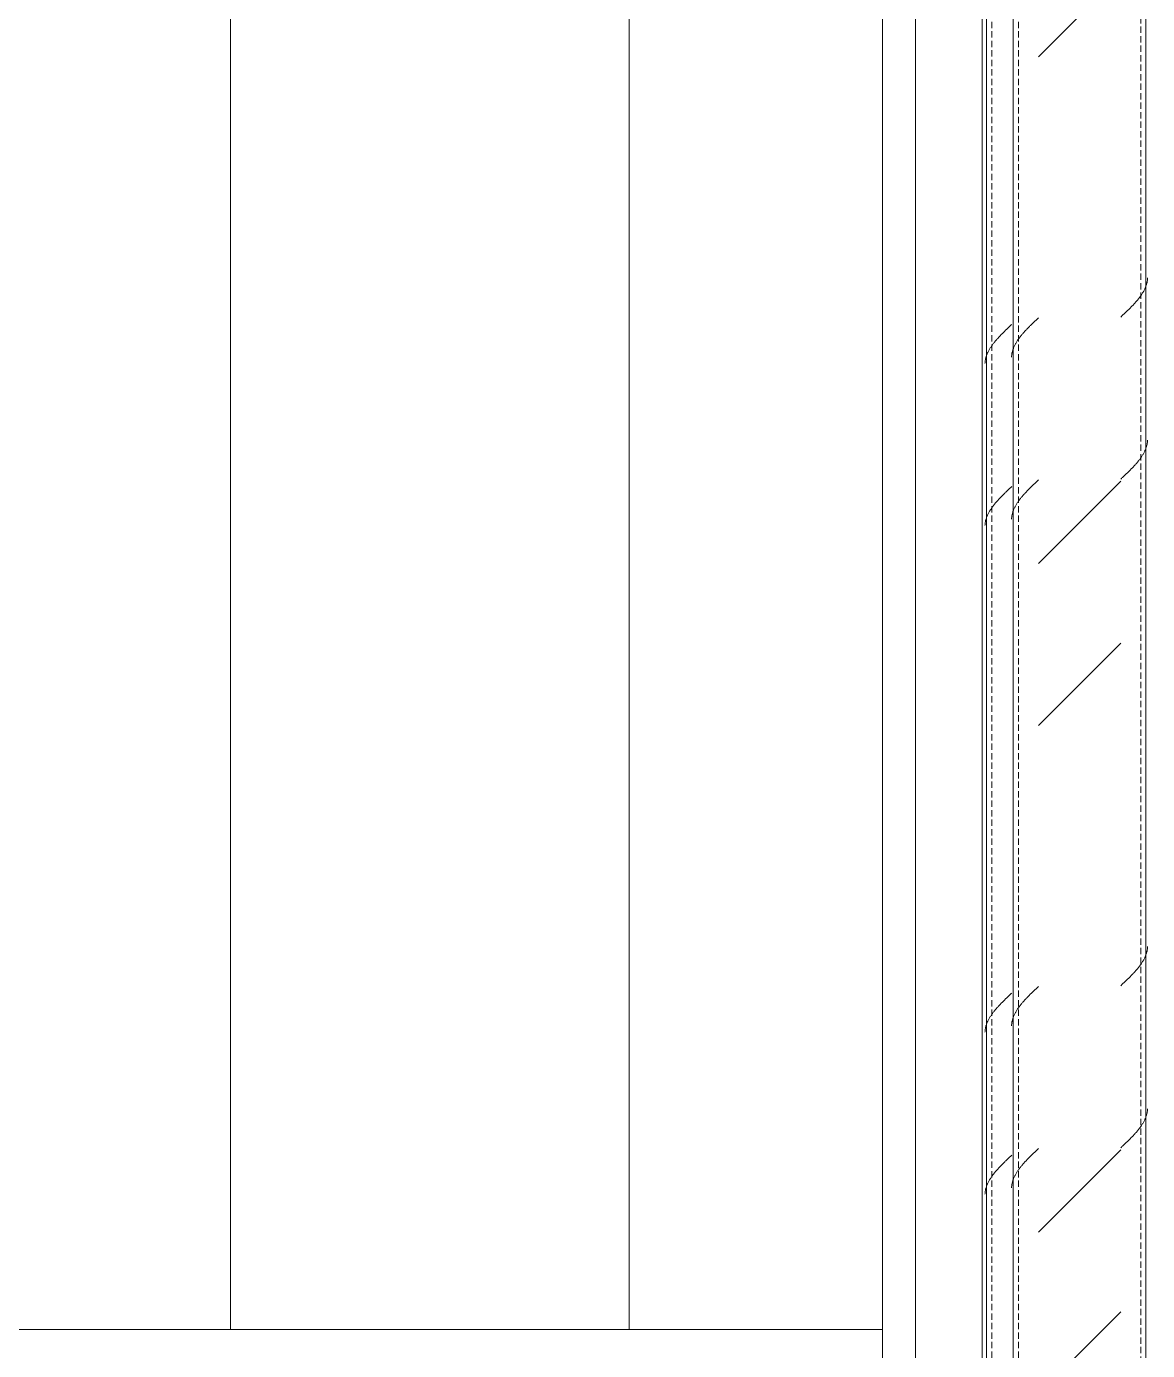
# Model space of a CAD drawing. Header units: centimetres. Extents: x -11896 to 2794, y -437 to 1921.
# Drawn here: x -3596.5 to -3512.1, y 132.4 to 232 of the extents above; entities that cross this region are included whole.
import ezdxf

# ---------------------------------------------------------------- set-up
doc = ezdxf.new("R2010")
doc.units = ezdxf.units.CM
doc.linetypes.add('Hidden', pattern=[0.714375, 0.47625, -0.238125])
for name, color, linetype, lineweight in [('A-DOOR', 7, 'Continuous', 9), ('A-WALL', 7, 'Continuous', 9), ('A-WALL-PATT', 7, 'Continuous', 35), ('S-COLS', 7, 'Continuous', 9)]:
    doc.layers.add(name, color=color, linetype=linetype, lineweight=lineweight)

# ---------------------------------------------------------------- blocks, each defined once
blk = doc.blocks.new('FP_37-Sección 2-2')
at = {"layer": 'S-COLS'}
blk.add_line((-4962.871, 94), (-4962.871, 374.859), dxfattribs=at)
at = {"layer": 'S-COLS', "color": 9, "true_color": 0xc0c0c0}
for p, q in [((-4963.042, 212.093), (-4963.017, 212.14)), ((-4963.017, 212.14), (-4962.993, 212.187)), ((-4962.993, 212.187), (-4962.97, 212.234)), ((-4962.97, 212.234), (-4962.949, 212.28)), ((-4962.949, 212.28), (-4962.928, 212.327)), ((-4962.928, 212.327), (-4962.908, 212.374)), ((-4962.908, 212.374), (-4962.89, 212.421)), ((-4962.89, 212.421), (-4962.873, 212.467)), ((-4962.873, 212.467), (-4962.856, 212.514)), ((-4962.856, 212.514), (-4962.842, 212.561)), ((-4962.842, 212.561), (-4962.828, 212.608)), ((-4962.828, 212.608), (-4962.815, 212.654)), ((-4962.815, 212.654), (-4962.804, 212.701)), ((-4962.804, 212.701), (-4962.793, 212.748)), ((-4962.793, 212.748), (-4962.784, 212.795)), ((-4962.784, 212.795), (-4962.776, 212.841)), ((-4962.776, 212.841), (-4962.77, 212.888)), ((-4962.77, 212.888), (-4962.764, 212.935)), ((-4962.764, 212.935), (-4962.76, 212.982)), ((-4962.76, 212.982), (-4962.757, 213.028)), ((-4962.757, 213.028), (-4962.755, 213.075)), ((-4963.823, 211.065), (-4963.78, 211.111)), ((-4963.78, 211.111), (-4963.737, 211.158)), ((-4963.737, 211.158), (-4963.694, 211.205)), ((-4963.694, 211.205), (-4963.653, 211.252)), ((-4963.653, 211.252), (-4963.612, 211.298)), ((-4963.612, 211.298), (-4963.572, 211.345)), ((-4963.572, 211.345), (-4963.532, 211.392)), ((-4963.532, 211.392), (-4963.494, 211.439)), ((-4963.494, 211.439), (-4963.456, 211.485)), ((-4963.456, 211.485), (-4963.418, 211.532)), ((-4963.418, 211.532), (-4963.382, 211.579)), ((-4963.382, 211.579), (-4963.347, 211.626)), ((-4963.347, 211.626), (-4963.312, 211.673)), ((-4963.312, 211.673), (-4963.278, 211.719)), ((-4963.278, 211.719), (-4963.245, 211.766)), ((-4963.245, 211.766), (-4963.213, 211.813)), ((-4963.213, 211.813), (-4963.182, 211.86)), ((-4963.182, 211.86), (-4963.152, 211.906)), ((-4963.152, 211.906), (-4963.123, 211.953)), ((-4963.123, 211.953), (-4963.095, 212)), ((-4963.095, 212), (-4963.068, 212.047)), ((-4963.068, 212.047), (-4963.042, 212.093)), ((-4964.776, 210.13), (-4964.726, 210.176)), ((-4964.726, 210.176), (-4964.677, 210.223)), ((-4964.677, 210.223), (-4964.627, 210.27)), ((-4964.627, 210.27), (-4964.578, 210.317)), ((-4964.578, 210.317), (-4964.528, 210.363)), ((-4964.528, 210.363), (-4964.479, 210.41)), ((-4964.479, 210.41), (-4964.43, 210.457)), ((-4964.43, 210.457), (-4964.382, 210.504)), ((-4964.382, 210.504), (-4964.333, 210.55)), ((-4964.333, 210.55), (-4964.285, 210.597)), ((-4964.285, 210.597), (-4964.237, 210.644)), ((-4964.237, 210.644), (-4964.189, 210.691)), ((-4964.189, 210.691), (-4964.142, 210.737)), ((-4964.142, 210.737), (-4964.095, 210.784)), ((-4964.095, 210.784), (-4964.048, 210.831)), ((-4964.048, 210.831), (-4964.002, 210.878)), ((-4964.002, 210.878), (-4963.957, 210.924)), ((-4963.957, 210.924), (-4963.912, 210.971)), ((-4963.912, 210.971), (-4963.867, 211.018)), ((-4963.867, 211.018), (-4963.823, 211.065)), ((-4962.928, 200.138), (-4962.908, 200.184)), ((-4962.908, 200.184), (-4962.89, 200.231)), ((-4962.89, 200.231), (-4962.873, 200.278)), ((-4962.873, 200.278), (-4962.856, 200.325)), ((-4962.856, 200.325), (-4962.842, 200.371)), ((-4962.842, 200.371), (-4962.828, 200.418)), ((-4962.828, 200.418), (-4962.815, 200.465)), ((-4962.815, 200.465), (-4962.804, 200.512)), ((-4962.804, 200.512), (-4962.793, 200.558)), ((-4962.793, 200.558), (-4962.784, 200.605)), ((-4962.784, 200.605), (-4962.776, 200.652)), ((-4962.776, 200.652), (-4962.77, 200.699)), ((-4962.77, 200.699), (-4962.764, 200.745)), ((-4962.764, 200.745), (-4962.76, 200.792)), ((-4962.76, 200.792), (-4962.757, 200.839)), ((-4962.757, 200.839), (-4962.755, 200.886)), ((-4963.572, 199.156), (-4963.532, 199.203)), ((-4963.532, 199.203), (-4963.494, 199.249)), ((-4963.494, 199.249), (-4963.456, 199.296)), ((-4963.456, 199.296), (-4963.418, 199.343)), ((-4963.418, 199.343), (-4963.382, 199.39)), ((-4963.382, 199.39), (-4963.347, 199.436)), ((-4963.347, 199.436), (-4963.312, 199.483)), ((-4963.312, 199.483), (-4963.278, 199.53)), ((-4963.278, 199.53), (-4963.245, 199.577)), ((-4963.245, 199.577), (-4963.213, 199.623)), ((-4963.213, 199.623), (-4963.182, 199.67)), ((-4963.182, 199.67), (-4963.152, 199.717)), ((-4963.152, 199.717), (-4963.123, 199.764)), ((-4963.123, 199.764), (-4963.095, 199.81)), ((-4963.095, 199.81), (-4963.068, 199.857)), ((-4963.068, 199.857), (-4963.042, 199.904)), ((-4963.042, 199.904), (-4963.017, 199.951)), ((-4963.017, 199.951), (-4962.993, 199.997)), ((-4962.993, 199.997), (-4962.97, 200.044)), ((-4962.97, 200.044), (-4962.949, 200.091)), ((-4962.949, 200.091), (-4962.928, 200.138)), ((-4964.578, 198.127), (-4964.528, 198.174)), ((-4964.528, 198.174), (-4964.479, 198.221)), ((-4964.479, 198.221), (-4964.43, 198.267)), ((-4964.43, 198.267), (-4964.382, 198.314)), ((-4964.382, 198.314), (-4964.333, 198.361)), ((-4964.333, 198.361), (-4964.285, 198.408)), ((-4964.285, 198.408), (-4964.237, 198.454)), ((-4964.237, 198.454), (-4964.189, 198.501)), ((-4964.189, 198.501), (-4964.142, 198.548)), ((-4964.142, 198.548), (-4964.095, 198.595)), ((-4964.095, 198.595), (-4964.048, 198.641)), ((-4964.048, 198.641), (-4964.002, 198.688)), ((-4964.002, 198.688), (-4963.957, 198.735)), ((-4963.957, 198.735), (-4963.912, 198.782)), ((-4963.912, 198.782), (-4963.867, 198.829)), ((-4963.867, 198.829), (-4963.823, 198.875)), ((-4963.823, 198.875), (-4963.78, 198.922)), ((-4963.78, 198.922), (-4963.737, 198.969)), ((-4963.737, 198.969), (-4963.694, 199.016)), ((-4963.694, 199.016), (-4963.653, 199.062)), ((-4963.653, 199.062), (-4963.612, 199.109)), ((-4963.612, 199.109), (-4963.572, 199.156)), ((-4964.776, 197.94), (-4964.726, 197.987)), ((-4964.726, 197.987), (-4964.677, 198.034)), ((-4964.677, 198.034), (-4964.627, 198.08)), ((-4964.627, 198.08), (-4964.578, 198.127)), ((-4962.842, 162.271), (-4962.828, 162.318)), ((-4962.828, 162.318), (-4962.815, 162.365)), ((-4962.815, 162.365), (-4962.804, 162.412)), ((-4962.804, 162.412), (-4962.793, 162.458)), ((-4962.793, 162.458), (-4962.784, 162.505)), ((-4962.784, 162.505), (-4962.776, 162.552)), ((-4962.776, 162.552), (-4962.77, 162.599)), ((-4962.77, 162.599), (-4962.764, 162.645)), ((-4962.764, 162.645), (-4962.76, 162.692)), ((-4962.76, 162.692), (-4962.757, 162.739)), ((-4962.757, 162.739), (-4962.755, 162.786)), ((-4963.382, 161.29), (-4963.347, 161.336)), ((-4963.347, 161.336), (-4963.312, 161.383)), ((-4963.312, 161.383), (-4963.278, 161.43)), ((-4963.278, 161.43), (-4963.245, 161.477)), ((-4963.245, 161.477), (-4963.213, 161.523)), ((-4963.213, 161.523), (-4963.182, 161.57)), ((-4963.182, 161.57), (-4963.152, 161.617)), ((-4963.152, 161.617), (-4963.123, 161.664)), ((-4963.123, 161.664), (-4963.095, 161.71)), ((-4963.095, 161.71), (-4963.068, 161.757)), ((-4963.068, 161.757), (-4963.042, 161.804)), ((-4963.042, 161.804), (-4963.017, 161.851)), ((-4963.017, 161.851), (-4962.993, 161.897)), ((-4962.993, 161.897), (-4962.97, 161.944)), ((-4962.97, 161.944), (-4962.949, 161.991)), ((-4962.949, 161.991), (-4962.928, 162.038)), ((-4962.928, 162.038), (-4962.908, 162.084)), ((-4962.908, 162.084), (-4962.89, 162.131)), ((-4962.89, 162.131), (-4962.873, 162.178)), ((-4962.873, 162.178), (-4962.856, 162.225)), ((-4962.856, 162.225), (-4962.842, 162.271)), ((-4964.285, 160.308), (-4964.237, 160.354)), ((-4964.237, 160.354), (-4964.189, 160.401)), ((-4964.189, 160.401), (-4964.142, 160.448)), ((-4964.142, 160.448), (-4964.095, 160.495)), ((-4964.095, 160.495), (-4964.048, 160.541)), ((-4964.048, 160.541), (-4964.002, 160.588)), ((-4964.002, 160.588), (-4963.957, 160.635)), ((-4963.957, 160.635), (-4963.912, 160.682)), ((-4963.912, 160.682), (-4963.867, 160.729)), ((-4963.867, 160.729), (-4963.823, 160.775)), ((-4963.823, 160.775), (-4963.78, 160.822)), ((-4963.78, 160.822), (-4963.737, 160.869)), ((-4963.737, 160.869), (-4963.694, 160.916)), ((-4963.694, 160.916), (-4963.653, 160.962)), ((-4963.653, 160.962), (-4963.612, 161.009)), ((-4963.612, 161.009), (-4963.572, 161.056)), ((-4963.572, 161.056), (-4963.532, 161.103)), ((-4963.532, 161.103), (-4963.494, 161.149)), ((-4963.494, 161.149), (-4963.456, 161.196)), ((-4963.456, 161.196), (-4963.418, 161.243)), ((-4963.418, 161.243), (-4963.382, 161.29)), ((-4964.776, 159.84), (-4964.726, 159.887)), ((-4964.726, 159.887), (-4964.677, 159.934)), ((-4964.677, 159.934), (-4964.627, 159.98)), ((-4964.627, 159.98), (-4964.578, 160.027)), ((-4964.578, 160.027), (-4964.528, 160.074)), ((-4964.528, 160.074), (-4964.479, 160.121)), ((-4964.479, 160.121), (-4964.43, 160.167)), ((-4964.43, 160.167), (-4964.382, 160.214)), ((-4964.382, 160.214), (-4964.333, 160.261)), ((-4964.333, 160.261), (-4964.285, 160.308)), ((-4962.776, 150.363), (-4962.77, 150.409)), ((-4962.77, 150.409), (-4962.764, 150.456)), ((-4962.764, 150.456), (-4962.76, 150.503)), ((-4962.76, 150.503), (-4962.757, 150.55)), ((-4962.757, 150.55), (-4962.755, 150.596)), ((-4963.213, 149.334), (-4963.182, 149.381)), ((-4963.182, 149.381), (-4963.152, 149.427)), ((-4963.152, 149.427), (-4963.123, 149.474)), ((-4963.123, 149.474), (-4963.095, 149.521)), ((-4963.095, 149.521), (-4963.068, 149.568)), ((-4963.068, 149.568), (-4963.042, 149.614)), ((-4963.042, 149.614), (-4963.017, 149.661)), ((-4963.017, 149.661), (-4962.993, 149.708)), ((-4962.993, 149.708), (-4962.97, 149.755)), ((-4962.97, 149.755), (-4962.949, 149.801)), ((-4962.949, 149.801), (-4962.928, 149.848)), ((-4962.928, 149.848), (-4962.908, 149.895)), ((-4962.908, 149.895), (-4962.89, 149.942)), ((-4962.89, 149.942), (-4962.873, 149.988)), ((-4962.873, 149.988), (-4962.856, 150.035)), ((-4962.856, 150.035), (-4962.842, 150.082)), ((-4962.842, 150.082), (-4962.828, 150.129)), ((-4962.828, 150.129), (-4962.815, 150.176)), ((-4962.815, 150.176), (-4962.804, 150.222)), ((-4962.804, 150.222), (-4962.793, 150.269)), ((-4962.793, 150.269), (-4962.784, 150.316)), ((-4962.784, 150.316), (-4962.776, 150.363)), ((-4964.048, 148.352), (-4964.002, 148.399)), ((-4964.002, 148.399), (-4963.957, 148.446)), ((-4963.957, 148.446), (-4963.912, 148.492)), ((-4963.912, 148.492), (-4963.867, 148.539)), ((-4963.867, 148.539), (-4963.823, 148.586)), ((-4963.823, 148.586), (-4963.78, 148.633)), ((-4963.78, 148.633), (-4963.737, 148.679)), ((-4963.737, 148.679), (-4963.694, 148.726)), ((-4963.694, 148.726), (-4963.653, 148.773)), ((-4963.653, 148.773), (-4963.612, 148.82)), ((-4963.612, 148.82), (-4963.572, 148.866)), ((-4963.572, 148.866), (-4963.532, 148.913)), ((-4963.532, 148.913), (-4963.494, 148.96)), ((-4963.494, 148.96), (-4963.456, 149.007)), ((-4963.456, 149.007), (-4963.418, 149.053)), ((-4963.418, 149.053), (-4963.382, 149.1)), ((-4963.382, 149.1), (-4963.347, 149.147)), ((-4963.347, 149.147), (-4963.312, 149.194)), ((-4963.312, 149.194), (-4963.278, 149.24)), ((-4963.278, 149.24), (-4963.245, 149.287)), ((-4963.245, 149.287), (-4963.213, 149.334)), ((-4964.776, 147.651), (-4964.726, 147.697)), ((-4964.726, 147.697), (-4964.677, 147.744)), ((-4964.677, 147.744), (-4964.627, 147.791)), ((-4964.627, 147.791), (-4964.578, 147.838)), ((-4964.578, 147.838), (-4964.528, 147.884)), ((-4964.528, 147.884), (-4964.479, 147.931)), ((-4964.479, 147.931), (-4964.43, 147.978)), ((-4964.43, 147.978), (-4964.382, 148.025)), ((-4964.382, 148.025), (-4964.333, 148.072)), ((-4964.333, 148.072), (-4964.285, 148.118)), ((-4964.285, 148.118), (-4964.237, 148.165)), ((-4964.237, 148.165), (-4964.189, 148.212)), ((-4964.189, 148.212), (-4964.142, 148.259)), ((-4964.142, 148.259), (-4964.095, 148.305)), ((-4964.095, 148.305), (-4964.048, 148.352))]:
    blk.add_line(p, q, dxfattribs=at)
blk = doc.blocks.new('FP_38-Sección 2-2')
at = {"layer": 'S-COLS'}
blk.add_line((-4972.871, 375.859), (-4972.871, 94), dxfattribs=at)
at = {"layer": 'S-COLS', "color": 9, "true_color": 0xc0c0c0}
for p, q in [((-4971.962, 209.093), (-4971.919, 209.14)), ((-4971.919, 209.14), (-4971.875, 209.187)), ((-4971.875, 209.187), (-4971.83, 209.234)), ((-4971.83, 209.234), (-4971.785, 209.28)), ((-4971.785, 209.28), (-4971.739, 209.327)), ((-4971.739, 209.327), (-4971.693, 209.374)), ((-4971.693, 209.374), (-4971.647, 209.421)), ((-4971.647, 209.421), (-4971.6, 209.467)), ((-4971.6, 209.467), (-4971.553, 209.514)), ((-4971.553, 209.514), (-4971.505, 209.561)), ((-4971.505, 209.561), (-4971.457, 209.608)), ((-4971.457, 209.608), (-4971.409, 209.654)), ((-4971.409, 209.654), (-4971.36, 209.701)), ((-4971.36, 209.701), (-4971.311, 209.748)), ((-4971.311, 209.748), (-4971.262, 209.795)), ((-4971.262, 209.795), (-4971.213, 209.841)), ((-4971.213, 209.841), (-4971.164, 209.888)), ((-4971.164, 209.888), (-4971.115, 209.935)), ((-4971.115, 209.935), (-4971.065, 209.982)), ((-4971.065, 209.982), (-4971.016, 210.029)), ((-4971.016, 210.029), (-4970.966, 210.075)), ((-4972.7, 208.112), (-4972.674, 208.158)), ((-4972.674, 208.158), (-4972.647, 208.205)), ((-4972.647, 208.205), (-4972.619, 208.252)), ((-4972.619, 208.252), (-4972.59, 208.299)), ((-4972.59, 208.299), (-4972.559, 208.345)), ((-4972.559, 208.345), (-4972.528, 208.392)), ((-4972.528, 208.392), (-4972.497, 208.439)), ((-4972.497, 208.439), (-4972.464, 208.486)), ((-4972.464, 208.486), (-4972.43, 208.532)), ((-4972.43, 208.532), (-4972.395, 208.579)), ((-4972.395, 208.579), (-4972.36, 208.626)), ((-4972.36, 208.626), (-4972.323, 208.673)), ((-4972.323, 208.673), (-4972.286, 208.719)), ((-4972.286, 208.719), (-4972.248, 208.766)), ((-4972.248, 208.766), (-4972.21, 208.813)), ((-4972.21, 208.813), (-4972.17, 208.86)), ((-4972.17, 208.86), (-4972.13, 208.906)), ((-4972.13, 208.906), (-4972.089, 208.953)), ((-4972.089, 208.953), (-4972.047, 209)), ((-4972.047, 209), (-4972.005, 209.047)), ((-4972.005, 209.047), (-4971.962, 209.093)), ((-4972.987, 207.13), (-4972.985, 207.176)), ((-4972.985, 207.176), (-4972.982, 207.223)), ((-4972.982, 207.223), (-4972.978, 207.27)), ((-4972.978, 207.27), (-4972.972, 207.317)), ((-4972.972, 207.317), (-4972.965, 207.363)), ((-4972.965, 207.363), (-4972.958, 207.41)), ((-4972.958, 207.41), (-4972.948, 207.457)), ((-4972.948, 207.457), (-4972.938, 207.504)), ((-4972.938, 207.504), (-4972.927, 207.55)), ((-4972.927, 207.55), (-4972.914, 207.597)), ((-4972.914, 207.597), (-4972.9, 207.644)), ((-4972.9, 207.644), (-4972.885, 207.691)), ((-4972.885, 207.691), (-4972.869, 207.737)), ((-4972.869, 207.737), (-4972.852, 207.784)), ((-4972.852, 207.784), (-4972.833, 207.831)), ((-4972.833, 207.831), (-4972.814, 207.878)), ((-4972.814, 207.878), (-4972.793, 207.925)), ((-4972.793, 207.925), (-4972.771, 207.971)), ((-4972.771, 207.971), (-4972.749, 208.018)), ((-4972.749, 208.018), (-4972.725, 208.065)), ((-4972.725, 208.065), (-4972.7, 208.112)), ((-4971.739, 197.138), (-4971.693, 197.184)), ((-4971.693, 197.184), (-4971.647, 197.231)), ((-4971.647, 197.231), (-4971.6, 197.278)), ((-4971.6, 197.278), (-4971.553, 197.325)), ((-4971.553, 197.325), (-4971.505, 197.372)), ((-4971.505, 197.372), (-4971.457, 197.418)), ((-4971.457, 197.418), (-4971.409, 197.465)), ((-4971.409, 197.465), (-4971.36, 197.512)), ((-4971.36, 197.512), (-4971.311, 197.559)), ((-4971.311, 197.559), (-4971.262, 197.605)), ((-4971.262, 197.605), (-4971.213, 197.652)), ((-4971.213, 197.652), (-4971.164, 197.699)), ((-4971.164, 197.699), (-4971.115, 197.746)), ((-4971.115, 197.746), (-4971.065, 197.792)), ((-4971.065, 197.792), (-4971.016, 197.839)), ((-4971.016, 197.839), (-4970.966, 197.886)), ((-4972.559, 196.156), (-4972.528, 196.203)), ((-4972.528, 196.203), (-4972.497, 196.249)), ((-4972.497, 196.249), (-4972.464, 196.296)), ((-4972.464, 196.296), (-4972.43, 196.343)), ((-4972.43, 196.343), (-4972.395, 196.39)), ((-4972.395, 196.39), (-4972.36, 196.436)), ((-4972.36, 196.436), (-4972.323, 196.483)), ((-4972.323, 196.483), (-4972.286, 196.53)), ((-4972.286, 196.53), (-4972.248, 196.577)), ((-4972.248, 196.577), (-4972.21, 196.623)), ((-4972.21, 196.623), (-4972.17, 196.67)), ((-4972.17, 196.67), (-4972.13, 196.717)), ((-4972.13, 196.717), (-4972.089, 196.764)), ((-4972.089, 196.764), (-4972.047, 196.81)), ((-4972.047, 196.81), (-4972.005, 196.857)), ((-4972.005, 196.857), (-4971.962, 196.904)), ((-4971.962, 196.904), (-4971.919, 196.951)), ((-4971.919, 196.951), (-4971.875, 196.997)), ((-4971.875, 196.997), (-4971.83, 197.044)), ((-4971.83, 197.044), (-4971.785, 197.091)), ((-4971.785, 197.091), (-4971.739, 197.138)), ((-4972.965, 195.174), (-4972.958, 195.221)), ((-4972.958, 195.221), (-4972.948, 195.268)), ((-4972.948, 195.268), (-4972.938, 195.314)), ((-4972.938, 195.314), (-4972.927, 195.361)), ((-4972.927, 195.361), (-4972.914, 195.408)), ((-4972.914, 195.408), (-4972.9, 195.455)), ((-4972.9, 195.455), (-4972.885, 195.501)), ((-4972.885, 195.501), (-4972.869, 195.548)), ((-4972.869, 195.548), (-4972.852, 195.595)), ((-4972.852, 195.595), (-4972.833, 195.642)), ((-4972.833, 195.642), (-4972.814, 195.688)), ((-4972.814, 195.688), (-4972.793, 195.735)), ((-4972.793, 195.735), (-4972.771, 195.782)), ((-4972.771, 195.782), (-4972.749, 195.829)), ((-4972.749, 195.829), (-4972.725, 195.875)), ((-4972.725, 195.875), (-4972.7, 195.922)), ((-4972.7, 195.922), (-4972.674, 195.969)), ((-4972.674, 195.969), (-4972.647, 196.016)), ((-4972.647, 196.016), (-4972.619, 196.062)), ((-4972.619, 196.062), (-4972.59, 196.109)), ((-4972.59, 196.109), (-4972.559, 196.156)), ((-4972.987, 194.94), (-4972.985, 194.987)), ((-4972.985, 194.987), (-4972.982, 195.034)), ((-4972.982, 195.034), (-4972.978, 195.08)), ((-4972.978, 195.08), (-4972.972, 195.127)), ((-4972.972, 195.127), (-4972.965, 195.174)), ((-4971.457, 159.318), (-4971.409, 159.365)), ((-4971.409, 159.365), (-4971.36, 159.412)), ((-4971.36, 159.412), (-4971.311, 159.459)), ((-4971.311, 159.459), (-4971.262, 159.505)), ((-4971.262, 159.505), (-4971.213, 159.552)), ((-4971.213, 159.552), (-4971.164, 159.599)), ((-4971.164, 159.599), (-4971.115, 159.646)), ((-4971.115, 159.646), (-4971.065, 159.692)), ((-4971.065, 159.692), (-4971.016, 159.739)), ((-4971.016, 159.739), (-4970.966, 159.786)), ((-4972.395, 158.29), (-4972.36, 158.336)), ((-4972.36, 158.336), (-4972.323, 158.383)), ((-4972.323, 158.383), (-4972.286, 158.43)), ((-4972.286, 158.43), (-4972.248, 158.477)), ((-4972.248, 158.477), (-4972.21, 158.523)), ((-4972.21, 158.523), (-4972.17, 158.57)), ((-4972.17, 158.57), (-4972.13, 158.617)), ((-4972.13, 158.617), (-4972.089, 158.664)), ((-4972.089, 158.664), (-4972.047, 158.71)), ((-4972.047, 158.71), (-4972.005, 158.757)), ((-4972.005, 158.757), (-4971.962, 158.804)), ((-4971.962, 158.804), (-4971.919, 158.851)), ((-4971.919, 158.851), (-4971.875, 158.897)), ((-4971.875, 158.897), (-4971.83, 158.944)), ((-4971.83, 158.944), (-4971.785, 158.991)), ((-4971.785, 158.991), (-4971.739, 159.038)), ((-4971.739, 159.038), (-4971.693, 159.084)), ((-4971.693, 159.084), (-4971.647, 159.131)), ((-4971.647, 159.131), (-4971.6, 159.178)), ((-4971.6, 159.178), (-4971.553, 159.225)), ((-4971.553, 159.225), (-4971.505, 159.272)), ((-4971.505, 159.272), (-4971.457, 159.318)), ((-4972.914, 157.308), (-4972.9, 157.355)), ((-4972.9, 157.355), (-4972.885, 157.401)), ((-4972.885, 157.401), (-4972.869, 157.448)), ((-4972.869, 157.448), (-4972.852, 157.495)), ((-4972.852, 157.495), (-4972.833, 157.542)), ((-4972.833, 157.542), (-4972.814, 157.588)), ((-4972.814, 157.588), (-4972.793, 157.635)), ((-4972.793, 157.635), (-4972.771, 157.682)), ((-4972.771, 157.682), (-4972.749, 157.729)), ((-4972.749, 157.729), (-4972.725, 157.775)), ((-4972.725, 157.775), (-4972.7, 157.822)), ((-4972.7, 157.822), (-4972.674, 157.869)), ((-4972.674, 157.869), (-4972.647, 157.916)), ((-4972.647, 157.916), (-4972.619, 157.962)), ((-4972.619, 157.962), (-4972.59, 158.009)), ((-4972.59, 158.009), (-4972.559, 158.056)), ((-4972.559, 158.056), (-4972.528, 158.103)), ((-4972.528, 158.103), (-4972.497, 158.149)), ((-4972.497, 158.149), (-4972.464, 158.196)), ((-4972.464, 158.196), (-4972.43, 158.243)), ((-4972.43, 158.243), (-4972.395, 158.29)), ((-4972.987, 156.84), (-4972.985, 156.887)), ((-4972.985, 156.887), (-4972.982, 156.934)), ((-4972.982, 156.934), (-4972.978, 156.98)), ((-4972.978, 156.98), (-4972.972, 157.027)), ((-4972.972, 157.027), (-4972.965, 157.074)), ((-4972.965, 157.074), (-4972.958, 157.121)), ((-4972.958, 157.121), (-4972.948, 157.168)), ((-4972.948, 157.168), (-4972.938, 157.214)), ((-4972.938, 157.214), (-4972.927, 157.261)), ((-4972.927, 157.261), (-4972.914, 157.308)), ((-4971.213, 147.363), (-4971.164, 147.409)), ((-4971.164, 147.409), (-4971.115, 147.456)), ((-4971.115, 147.456), (-4971.065, 147.503)), ((-4971.065, 147.503), (-4971.016, 147.55)), ((-4971.016, 147.55), (-4970.966, 147.596)), ((-4972.17, 146.381), (-4972.13, 146.428)), ((-4972.13, 146.428), (-4972.089, 146.474)), ((-4972.089, 146.474), (-4972.047, 146.521)), ((-4972.047, 146.521), (-4972.005, 146.568)), ((-4972.005, 146.568), (-4971.962, 146.615)), ((-4971.962, 146.615), (-4971.919, 146.661)), ((-4971.919, 146.661), (-4971.875, 146.708)), ((-4971.875, 146.708), (-4971.83, 146.755)), ((-4971.83, 146.755), (-4971.785, 146.802)), ((-4971.785, 146.802), (-4971.739, 146.848)), ((-4971.739, 146.848), (-4971.693, 146.895)), ((-4971.693, 146.895), (-4971.647, 146.942)), ((-4971.647, 146.942), (-4971.6, 146.989)), ((-4971.6, 146.989), (-4971.553, 147.035)), ((-4971.553, 147.035), (-4971.505, 147.082)), ((-4971.505, 147.082), (-4971.457, 147.129)), ((-4971.457, 147.129), (-4971.409, 147.176)), ((-4971.409, 147.176), (-4971.36, 147.222)), ((-4971.36, 147.222), (-4971.311, 147.269)), ((-4971.311, 147.269), (-4971.262, 147.316)), ((-4971.262, 147.316), (-4971.213, 147.363)), ((-4972.833, 145.352), (-4972.814, 145.399)), ((-4972.814, 145.399), (-4972.793, 145.446)), ((-4972.793, 145.446), (-4972.771, 145.492)), ((-4972.771, 145.492), (-4972.749, 145.539)), ((-4972.749, 145.539), (-4972.725, 145.586)), ((-4972.725, 145.586), (-4972.7, 145.633)), ((-4972.7, 145.633), (-4972.674, 145.679)), ((-4972.674, 145.679), (-4972.647, 145.726)), ((-4972.647, 145.726), (-4972.619, 145.773)), ((-4972.619, 145.773), (-4972.59, 145.82)), ((-4972.59, 145.82), (-4972.559, 145.866)), ((-4972.559, 145.866), (-4972.528, 145.913)), ((-4972.528, 145.913), (-4972.497, 145.96)), ((-4972.497, 145.96), (-4972.464, 146.007)), ((-4972.464, 146.007), (-4972.43, 146.053)), ((-4972.43, 146.053), (-4972.395, 146.1)), ((-4972.395, 146.1), (-4972.36, 146.147)), ((-4972.36, 146.147), (-4972.323, 146.194)), ((-4972.323, 146.194), (-4972.286, 146.24)), ((-4972.286, 146.24), (-4972.248, 146.287)), ((-4972.248, 146.287), (-4972.21, 146.334)), ((-4972.21, 146.334), (-4972.17, 146.381)), ((-4972.987, 144.651), (-4972.985, 144.698)), ((-4972.985, 144.698), (-4972.982, 144.744)), ((-4972.982, 144.744), (-4972.978, 144.791)), ((-4972.978, 144.791), (-4972.972, 144.838)), ((-4972.972, 144.838), (-4972.965, 144.885)), ((-4972.965, 144.885), (-4972.958, 144.931)), ((-4972.958, 144.931), (-4972.948, 144.978)), ((-4972.948, 144.978), (-4972.938, 145.025)), ((-4972.938, 145.025), (-4972.927, 145.072)), ((-4972.927, 145.072), (-4972.914, 145.118)), ((-4972.914, 145.118), (-4972.9, 145.165)), ((-4972.9, 145.165), (-4972.885, 145.212)), ((-4972.885, 145.212), (-4972.869, 145.259)), ((-4972.869, 145.259), (-4972.852, 145.305)), ((-4972.852, 145.305), (-4972.833, 145.352))]:
    blk.add_line(p, q, dxfattribs=at)
blk = doc.blocks.new('HSS Rectangular-Column - 100 x 100 mm-V36-Sección 2-2')
at = {"layer": 'S-COLS', "true_color": 0xc0c0c0}
h = blk.add_hatch(dxfattribs=at)
h.set_pattern_fill('FP_7', color=9, style=0, pattern_type=2)
h.set_pattern_definition([(45, (-5061.785, 712), (-25.1447, 25.1447), []), (45, (-5061.785, 750.1), (-25.1447, 25.1447), [])])
h.paths.add_polyline_path([(-4964.776, 94), (-4964.776, 374.859), (-4965.589, 374.891), (-4965.7, 375.563), (-4965.877, 375.137), (-4966.549, 374.859), (-4969.82, 374.93), (-4970.32, 375.137), (-4970.599, 375.859), (-4970.966, 375.809), (-4970.966, 94), (-4968.768, 94)])
h.paths.add_polyline_path([(-4967.051, 375.359), (-4966.378, 375.638), (-4966.378, 375.859), (-4969.89, 375.809), (-4969.82, 375.638), (-4969.146, 375.359), (-4968.768, 375.359)])
at = {"layer": 'S-COLS', "linetype": 'Hidden'}
for p, q in [((-4972.471, 94), (-4972.471, 375.859)), ((-4963.271, 374.859), (-4963.271, 94))]:
    blk.add_line(p, q, dxfattribs=at)
at = {"layer": 'S-COLS'}
for name in ['FP_38-Sección 2-2', 'FP_37-Sección 2-2']:
    blk.add_blockref(name, (0, 0), dxfattribs=at)
blk = doc.blocks.new('FP_40-Sección 2-2')
at = {"layer": 'S-COLS'}
blk.add_line((-4974.871, 375.859), (-4974.871, 94), dxfattribs=at)
at = {"layer": 'S-COLS', "color": 9, "true_color": 0xc0c0c0}
for p, q in [((-4973.505, 209.072), (-4973.457, 209.119)), ((-4973.457, 209.119), (-4973.409, 209.166)), ((-4973.409, 209.166), (-4973.36, 209.213)), ((-4973.36, 209.213), (-4973.311, 209.259)), ((-4973.311, 209.259), (-4973.262, 209.306)), ((-4973.262, 209.306), (-4973.213, 209.353)), ((-4973.213, 209.353), (-4973.164, 209.4)), ((-4973.164, 209.4), (-4973.115, 209.446)), ((-4973.115, 209.446), (-4973.065, 209.493)), ((-4973.065, 209.493), (-4973.016, 209.54)), ((-4973.016, 209.54), (-4972.966, 209.587)), ((-4974.395, 208.09), (-4974.36, 208.137)), ((-4974.36, 208.137), (-4974.323, 208.184)), ((-4974.323, 208.184), (-4974.286, 208.231)), ((-4974.286, 208.231), (-4974.248, 208.277)), ((-4974.248, 208.277), (-4974.21, 208.324)), ((-4974.21, 208.324), (-4974.17, 208.371)), ((-4974.17, 208.371), (-4974.13, 208.418)), ((-4974.13, 208.418), (-4974.089, 208.464)), ((-4974.089, 208.464), (-4974.047, 208.511)), ((-4974.047, 208.511), (-4974.005, 208.558)), ((-4974.005, 208.558), (-4973.962, 208.605)), ((-4973.962, 208.605), (-4973.919, 208.651)), ((-4973.919, 208.651), (-4973.875, 208.698)), ((-4973.875, 208.698), (-4973.83, 208.745)), ((-4973.83, 208.745), (-4973.785, 208.792)), ((-4973.785, 208.792), (-4973.739, 208.838)), ((-4973.739, 208.838), (-4973.693, 208.885)), ((-4973.693, 208.885), (-4973.647, 208.932)), ((-4973.647, 208.932), (-4973.6, 208.979)), ((-4973.6, 208.979), (-4973.553, 209.025)), ((-4973.553, 209.025), (-4973.505, 209.072)), ((-4974.914, 207.109), (-4974.9, 207.155)), ((-4974.9, 207.155), (-4974.885, 207.202)), ((-4974.885, 207.202), (-4974.869, 207.249)), ((-4974.869, 207.249), (-4974.852, 207.296)), ((-4974.852, 207.296), (-4974.833, 207.342)), ((-4974.833, 207.342), (-4974.814, 207.389)), ((-4974.814, 207.389), (-4974.793, 207.436)), ((-4974.793, 207.436), (-4974.771, 207.483)), ((-4974.771, 207.483), (-4974.749, 207.529)), ((-4974.749, 207.529), (-4974.725, 207.576)), ((-4974.725, 207.576), (-4974.7, 207.623)), ((-4974.7, 207.623), (-4974.674, 207.67)), ((-4974.674, 207.67), (-4974.647, 207.716)), ((-4974.647, 207.716), (-4974.619, 207.763)), ((-4974.619, 207.763), (-4974.59, 207.81)), ((-4974.59, 207.81), (-4974.559, 207.857)), ((-4974.559, 207.857), (-4974.528, 207.903)), ((-4974.528, 207.903), (-4974.497, 207.95)), ((-4974.497, 207.95), (-4974.464, 207.997)), ((-4974.464, 207.997), (-4974.43, 208.044)), ((-4974.43, 208.044), (-4974.395, 208.09)), ((-4974.987, 206.641), (-4974.985, 206.688)), ((-4974.985, 206.688), (-4974.982, 206.734)), ((-4974.982, 206.734), (-4974.978, 206.781)), ((-4974.978, 206.781), (-4974.972, 206.828)), ((-4974.972, 206.828), (-4974.965, 206.875)), ((-4974.965, 206.875), (-4974.958, 206.921)), ((-4974.958, 206.921), (-4974.948, 206.968)), ((-4974.948, 206.968), (-4974.938, 207.015)), ((-4974.938, 207.015), (-4974.927, 207.062)), ((-4974.927, 207.062), (-4974.914, 207.109)), ((-4973.213, 197.163), (-4973.164, 197.21)), ((-4973.164, 197.21), (-4973.115, 197.257)), ((-4973.115, 197.257), (-4973.065, 197.304)), ((-4973.065, 197.304), (-4973.016, 197.35)), ((-4973.016, 197.35), (-4972.966, 197.397)), ((-4974.21, 196.135), (-4974.17, 196.181)), ((-4974.17, 196.181), (-4974.13, 196.228)), ((-4974.13, 196.228), (-4974.089, 196.275)), ((-4974.089, 196.275), (-4974.047, 196.322)), ((-4974.047, 196.322), (-4974.005, 196.369)), ((-4974.005, 196.369), (-4973.962, 196.415)), ((-4973.962, 196.415), (-4973.919, 196.462)), ((-4973.919, 196.462), (-4973.875, 196.509)), ((-4973.875, 196.509), (-4973.83, 196.556)), ((-4973.83, 196.556), (-4973.785, 196.602)), ((-4973.785, 196.602), (-4973.739, 196.649)), ((-4973.739, 196.649), (-4973.693, 196.696)), ((-4973.693, 196.696), (-4973.647, 196.743)), ((-4973.647, 196.743), (-4973.6, 196.789)), ((-4973.6, 196.789), (-4973.553, 196.836)), ((-4973.553, 196.836), (-4973.505, 196.883)), ((-4973.505, 196.883), (-4973.457, 196.93)), ((-4973.457, 196.93), (-4973.409, 196.976)), ((-4973.409, 196.976), (-4973.36, 197.023)), ((-4973.36, 197.023), (-4973.311, 197.07)), ((-4973.311, 197.07), (-4973.262, 197.117)), ((-4973.262, 197.117), (-4973.213, 197.163)), ((-4974.833, 195.153), (-4974.814, 195.2)), ((-4974.814, 195.2), (-4974.793, 195.246)), ((-4974.793, 195.246), (-4974.771, 195.293)), ((-4974.771, 195.293), (-4974.749, 195.34)), ((-4974.749, 195.34), (-4974.725, 195.387)), ((-4974.725, 195.387), (-4974.7, 195.433)), ((-4974.7, 195.433), (-4974.674, 195.48)), ((-4974.674, 195.48), (-4974.647, 195.527)), ((-4974.647, 195.527), (-4974.619, 195.574)), ((-4974.619, 195.574), (-4974.59, 195.62)), ((-4974.59, 195.62), (-4974.559, 195.667)), ((-4974.559, 195.667), (-4974.528, 195.714)), ((-4974.528, 195.714), (-4974.497, 195.761)), ((-4974.497, 195.761), (-4974.464, 195.807)), ((-4974.464, 195.807), (-4974.43, 195.854)), ((-4974.43, 195.854), (-4974.395, 195.901)), ((-4974.395, 195.901), (-4974.36, 195.948)), ((-4974.36, 195.948), (-4974.323, 195.994)), ((-4974.323, 195.994), (-4974.286, 196.041)), ((-4974.286, 196.041), (-4974.248, 196.088)), ((-4974.248, 196.088), (-4974.21, 196.135)), ((-4974.987, 194.452), (-4974.985, 194.498)), ((-4974.985, 194.498), (-4974.982, 194.545)), ((-4974.982, 194.545), (-4974.978, 194.592)), ((-4974.978, 194.592), (-4974.972, 194.639)), ((-4974.972, 194.639), (-4974.965, 194.685)), ((-4974.965, 194.685), (-4974.958, 194.732)), ((-4974.958, 194.732), (-4974.948, 194.779)), ((-4974.948, 194.779), (-4974.938, 194.826)), ((-4974.938, 194.826), (-4974.927, 194.872)), ((-4974.927, 194.872), (-4974.914, 194.919)), ((-4974.914, 194.919), (-4974.9, 194.966)), ((-4974.9, 194.966), (-4974.885, 195.013)), ((-4974.885, 195.013), (-4974.869, 195.059)), ((-4974.869, 195.059), (-4974.852, 195.106)), ((-4974.852, 195.106), (-4974.833, 195.153)), ((-4973.962, 158.315), (-4973.919, 158.362)), ((-4973.919, 158.362), (-4973.875, 158.409)), ((-4973.875, 158.409), (-4973.83, 158.456)), ((-4973.83, 158.456), (-4973.785, 158.502)), ((-4973.785, 158.502), (-4973.739, 158.549)), ((-4973.739, 158.549), (-4973.693, 158.596)), ((-4973.693, 158.596), (-4973.647, 158.643)), ((-4973.647, 158.643), (-4973.6, 158.689)), ((-4973.6, 158.689), (-4973.553, 158.736)), ((-4973.553, 158.736), (-4973.505, 158.783)), ((-4973.505, 158.783), (-4973.457, 158.83)), ((-4973.457, 158.83), (-4973.409, 158.876)), ((-4973.409, 158.876), (-4973.36, 158.923)), ((-4973.36, 158.923), (-4973.311, 158.97)), ((-4973.311, 158.97), (-4973.262, 159.017)), ((-4973.262, 159.017), (-4973.213, 159.063)), ((-4973.213, 159.063), (-4973.164, 159.11)), ((-4973.164, 159.11), (-4973.115, 159.157)), ((-4973.115, 159.157), (-4973.065, 159.204)), ((-4973.065, 159.204), (-4973.016, 159.25)), ((-4973.016, 159.25), (-4972.966, 159.297)), ((-4974.7, 157.333), (-4974.674, 157.38)), ((-4974.674, 157.38), (-4974.647, 157.427)), ((-4974.647, 157.427), (-4974.619, 157.474)), ((-4974.619, 157.474), (-4974.59, 157.52)), ((-4974.59, 157.52), (-4974.559, 157.567)), ((-4974.559, 157.567), (-4974.528, 157.614)), ((-4974.528, 157.614), (-4974.497, 157.661)), ((-4974.497, 157.661), (-4974.464, 157.707)), ((-4974.464, 157.707), (-4974.43, 157.754)), ((-4974.43, 157.754), (-4974.395, 157.801)), ((-4974.395, 157.801), (-4974.36, 157.848)), ((-4974.36, 157.848), (-4974.323, 157.894)), ((-4974.323, 157.894), (-4974.286, 157.941)), ((-4974.286, 157.941), (-4974.248, 157.988)), ((-4974.248, 157.988), (-4974.21, 158.035)), ((-4974.21, 158.035), (-4974.17, 158.081)), ((-4974.17, 158.081), (-4974.13, 158.128)), ((-4974.13, 158.128), (-4974.089, 158.175)), ((-4974.089, 158.175), (-4974.047, 158.222)), ((-4974.047, 158.222), (-4974.005, 158.269)), ((-4974.005, 158.269), (-4973.962, 158.315)), ((-4974.987, 156.352), (-4974.985, 156.398)), ((-4974.985, 156.398), (-4974.982, 156.445)), ((-4974.982, 156.445), (-4974.978, 156.492)), ((-4974.978, 156.492), (-4974.972, 156.539)), ((-4974.972, 156.539), (-4974.965, 156.585)), ((-4974.965, 156.585), (-4974.958, 156.632)), ((-4974.958, 156.632), (-4974.948, 156.679)), ((-4974.948, 156.679), (-4974.938, 156.726)), ((-4974.938, 156.726), (-4974.927, 156.772)), ((-4974.927, 156.772), (-4974.914, 156.819)), ((-4974.914, 156.819), (-4974.9, 156.866)), ((-4974.9, 156.866), (-4974.885, 156.913)), ((-4974.885, 156.913), (-4974.869, 156.959)), ((-4974.869, 156.959), (-4974.852, 157.006)), ((-4974.852, 157.006), (-4974.833, 157.053)), ((-4974.833, 157.053), (-4974.814, 157.1)), ((-4974.814, 157.1), (-4974.793, 157.146)), ((-4974.793, 157.146), (-4974.771, 157.193)), ((-4974.771, 157.193), (-4974.749, 157.24)), ((-4974.749, 157.24), (-4974.725, 157.287)), ((-4974.725, 157.287), (-4974.7, 157.333)), ((-4973.739, 146.36), (-4973.693, 146.406)), ((-4973.693, 146.406), (-4973.647, 146.453)), ((-4973.647, 146.453), (-4973.6, 146.5)), ((-4973.6, 146.5), (-4973.553, 146.547)), ((-4973.553, 146.547), (-4973.505, 146.593)), ((-4973.505, 146.593), (-4973.457, 146.64)), ((-4973.457, 146.64), (-4973.409, 146.687)), ((-4973.409, 146.687), (-4973.36, 146.734)), ((-4973.36, 146.734), (-4973.311, 146.78)), ((-4973.311, 146.78), (-4973.262, 146.827)), ((-4973.262, 146.827), (-4973.213, 146.874)), ((-4973.213, 146.874), (-4973.164, 146.921)), ((-4973.164, 146.921), (-4973.115, 146.967)), ((-4973.115, 146.967), (-4973.065, 147.014)), ((-4973.065, 147.014), (-4973.016, 147.061)), ((-4973.016, 147.061), (-4972.966, 147.108)), ((-4974.559, 145.378), (-4974.528, 145.424)), ((-4974.528, 145.424), (-4974.497, 145.471)), ((-4974.497, 145.471), (-4974.464, 145.518)), ((-4974.464, 145.518), (-4974.43, 145.565)), ((-4974.43, 145.565), (-4974.395, 145.612)), ((-4974.395, 145.612), (-4974.36, 145.658)), ((-4974.36, 145.658), (-4974.323, 145.705)), ((-4974.323, 145.705), (-4974.286, 145.752)), ((-4974.286, 145.752), (-4974.248, 145.799)), ((-4974.248, 145.799), (-4974.21, 145.845)), ((-4974.21, 145.845), (-4974.17, 145.892)), ((-4974.17, 145.892), (-4974.13, 145.939)), ((-4974.13, 145.939), (-4974.089, 145.986)), ((-4974.089, 145.986), (-4974.047, 146.032)), ((-4974.047, 146.032), (-4974.005, 146.079)), ((-4974.005, 146.079), (-4973.962, 146.126)), ((-4973.962, 146.126), (-4973.919, 146.173)), ((-4973.919, 146.173), (-4973.875, 146.219)), ((-4973.875, 146.219), (-4973.83, 146.266)), ((-4973.83, 146.266), (-4973.785, 146.313)), ((-4973.785, 146.313), (-4973.739, 146.36)), ((-4974.972, 144.349), (-4974.965, 144.396)), ((-4974.965, 144.396), (-4974.958, 144.443)), ((-4974.958, 144.443), (-4974.948, 144.489)), ((-4974.948, 144.489), (-4974.938, 144.536)), ((-4974.938, 144.536), (-4974.927, 144.583)), ((-4974.927, 144.583), (-4974.914, 144.63)), ((-4974.914, 144.63), (-4974.9, 144.676)), ((-4974.9, 144.676), (-4974.885, 144.723)), ((-4974.885, 144.723), (-4974.869, 144.77)), ((-4974.869, 144.77), (-4974.852, 144.817)), ((-4974.852, 144.817), (-4974.833, 144.863)), ((-4974.833, 144.863), (-4974.814, 144.91)), ((-4974.814, 144.91), (-4974.793, 144.957)), ((-4974.793, 144.957), (-4974.771, 145.004)), ((-4974.771, 145.004), (-4974.749, 145.05)), ((-4974.749, 145.05), (-4974.725, 145.097)), ((-4974.725, 145.097), (-4974.7, 145.144)), ((-4974.7, 145.144), (-4974.674, 145.191)), ((-4974.674, 145.191), (-4974.647, 145.237)), ((-4974.647, 145.237), (-4974.619, 145.284)), ((-4974.619, 145.284), (-4974.59, 145.331)), ((-4974.59, 145.331), (-4974.559, 145.378)), ((-4974.987, 144.162), (-4974.985, 144.209)), ((-4974.985, 144.209), (-4974.982, 144.256)), ((-4974.982, 144.256), (-4974.978, 144.302)), ((-4974.978, 144.302), (-4974.972, 144.349))]:
    blk.add_line(p, q, dxfattribs=at)
blk = doc.blocks.new('HSS Rectangular-Column - 100 x 100 mm-V39-Sección 2-2')
at = {"layer": 'S-COLS', "linetype": 'Hidden'}
blk.add_line((-4974.471, 94), (-4974.471, 375.859), dxfattribs=at)
at = {"layer": 'S-COLS'}
blk.add_blockref('FP_40-Sección 2-2', (0, 0), dxfattribs=at)
blk = doc.blocks.new('M_RVR_Puerta cortina plastica - 2_00 x 3_00-1783720-Sección 2-2')
at = {"layer": 'A-DOOR'}
blk.add_line((-4982.705, 94), (-4982.705, 394), dxfattribs=at)
at = {"layer": 'A-DOOR', "lineweight": 18}
for p, q in [((-4980.205, 394), (-4980.205, 94)), ((-4975.205, 94), (-4975.205, 394))]:
    blk.add_line(p, q, dxfattribs=at)

msp = doc.modelspace()

# ---------------------------------------------------------------- hatches: boundary and pattern name
at = {"layer": 'A-WALL-PATT', "lineweight": 9, "true_color": 0x808080}
h = msp.add_hatch(dxfattribs=at)
h.set_pattern_fill('FP_22', color=8, style=0, pattern_type=2)
h.set_pattern_definition([(90, (-3611.126, 712), (-30, 2e-15), [])])
h.paths.add_polyline_path([(-3674.508, 134), (-3532.046, 134), (-3532.046, 401.62), (-3529.546, 401.62), (-3529.546, 436.677), (-3674.508, 436.668), (-3674.508, 265.306)])

# ---------------------------------------------------------------- linework, layer by layer
at = {"layer": 'A-WALL'}
msp.add_line((-3532.046, 134), (-3674.508, 134), dxfattribs=at)

# ---------------------------------------------------------------- block references
at = {"layer": 'A-DOOR', "color": 8, "true_color": 0x808080}
msp.add_blockref('M_RVR_Puerta cortina plastica - 2_00 x 3_00-1783720-Sección 2-2', (1450.659, 0), dxfattribs=at)
at = {"layer": 'S-COLS'}
for name in ['HSS Rectangular-Column - 100 x 100 mm-V39-Sección 2-2', 'HSS Rectangular-Column - 100 x 100 mm-V36-Sección 2-2']:
    msp.add_blockref(name, (1450.659, 0), dxfattribs=at)

doc.saveas('drawing.dxf')
